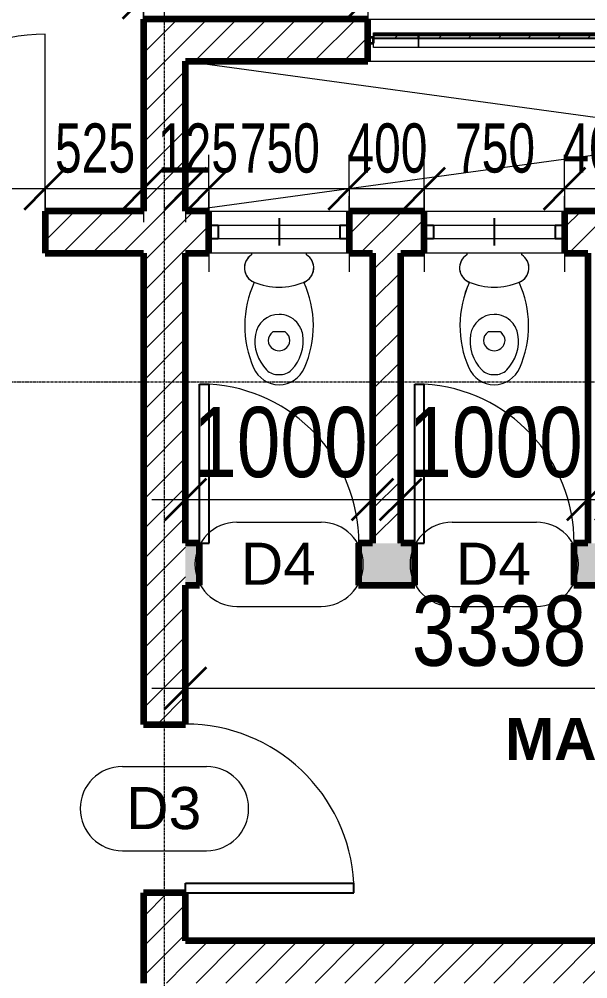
# Model space of a CAD drawing. Header units: millimetres. Extents: x -35190 to 411743, y -233114 to 23872.
# Drawn here: x 15310 to 18349, y 3232 to 8360 of the extents above; entities that cross this region are included whole.
import ezdxf

# ---------------------------------------------------------------- set-up
doc = ezdxf.new("R2010")
doc.units = ezdxf.units.MM
doc.linetypes.add('Grid Line', pattern=[22.225, 12.7, -3.175, 3.175, -3.175])
for name, color, linetype, lineweight in [('A-ANNO-DIMS', 211, 'Continuous', 9), ('A-ANNO-DIMS-75', 211, 'Continuous', 9), ('A-AREA-IDEN', 2, 'Continuous', 9), ('A-DETL-THIN', 151, 'Continuous', 18), ('A-DOOR', 31, 'Continuous', 18), ('A-DOOR-IDEN', 31, 'Continuous', 9), ('A-FLOR', 192, 'Continuous', 18), ('A-GLAZ', 151, 'Continuous', 18), ('A-GLAZ-CURT', 52, 'Continuous', 18), ('A-GLAZ-CWMG', 51, 'Continuous', 18), ('A-WALL', 113, 'Continuous', 18), ('A-WALL-PATT', 111, 'Continuous', 18), ('P-SANR-FIXT', 6, 'Continuous', 18), ('S-GRID', 1, 'Continuous', 9)]:
    doc.layers.add(name, color=color, linetype=linetype, lineweight=lineweight)
doc.styles.add('Arial_10', font='arial.ttf', dxfattribs={"height": 225})
doc.styles.add('Arial_3', font='arial.ttf', dxfattribs={"width": 0.8, "height": 375})
doc.styles.add('Arial_8', font='arial.ttf', dxfattribs={"width": 0.7, "height": 262.5})
doc.styles.add('Arial_B', font='arialbd.ttf', dxfattribs={"height": 225})
doc.dimstyles.new('main_4_5mm', dxfattribs={"dimscale": 304.8, "dimtxt": 382.597275, "dimasz": 0.738189, "dimexe": 0.590551, "dimexo": 0.0625, "dimgap": 0.024606, "dimtad": 1, "dimdec": 0, "dimzin": 0, "dimdsep": 46, "dimtxsty": 'Arial_3', "dimblk1": 'OBLIQUE', "dimblk2": 'OBLIQUE', "dimsah": 1, "dimcen": 0.09, "dimdle": 0.590551, "dimazin": 0, "dimtfac": 1, "dimtdec": 4, "dimtix": 1, "dimtmove": 0, "dimatfit": 3, "dimfxl": 0.590551, "dimfxlon": 1, "dimtvp": 1, "dimtolj": 1, "dimtzin": 0, "dimarcsym": 2})
doc.dimstyles.new('small_3_5mm', dxfattribs={"dimscale": 304.8, "dimtxt": 267.818092, "dimasz": 0.738189, "dimexe": 0.590551, "dimexo": 0.0625, "dimgap": 0.024606, "dimtad": 1, "dimdec": 0, "dimzin": 0, "dimdsep": 46, "dimtxsty": 'Arial_8', "dimblk1": 'OBLIQUE', "dimblk2": 'OBLIQUE', "dimsah": 1, "dimcen": 0.09, "dimdle": 0.590551, "dimazin": 0, "dimtfac": 1, "dimtdec": 4, "dimtix": 1, "dimtmove": 0, "dimatfit": 3, "dimfxl": 0.590551, "dimfxlon": 1, "dimtvp": 1, "dimtolj": 1, "dimtzin": 0, "dimarcsym": 2})
pattern_1 = [(45, (0, 0), (-79.5495, 79.5495), [])]

# ---------------------------------------------------------------- blocks, each defined once
blk = doc.blocks.new('M_Single-Flush - 900 x 2100mm-426325-GROUND FLOOR')
at = {"layer": 'A-DOOR', "lineweight": 25}
for p, q in [((399, 112.5), (399, 1012.7)), ((450, 1012.7), (399, 1012.7)), ((450, 112.5), (450, 1012.7)), ((450, 112.5), (399, 112.5))]:
    blk.add_line(p, q, dxfattribs=at)
at = {"layer": 'A-DOOR'}
blk.add_arc((450, 112.5), 901.7, 93.2424, 180, dxfattribs=at)
blk = doc.blocks.new('Double - Offset 1 - 1200 x 2100mm Sgl Swing-501791-GROUND FLOOR')
at = {"layer": 'A-DOOR'}
for p, q in [((834, 112.5), (834, 1057)), ((-366, 112.5), (-366, 368))]:
    blk.add_line(p, q, dxfattribs=at)
for centre, radius, start, end in [((834, 112.5), 944.5, 90, 180), ((-366, 112.5), 255.5, 360, 90)]:
    blk.add_arc(centre, radius, start, end, dxfattribs=at)
blk = doc.blocks.new('Sliding - 2L - SL750 X 900-440830-GROUND FLOOR')
at = {"layer": 'A-GLAZ'}
for p, q in [((-48.8, 112.5), (-48.8, 212.5)), ((701.2, 112.5), (701.2, 212.5)), ((651.2, 35), (1.2, 35)), ((1.2, -35), (651.2, -35)), ((-48.8, -112.5), (-48.8, -192.5)), ((701.2, -112.5), (701.2, -212.5))]:
    blk.add_line(p, q, dxfattribs=at)
at = {"layer": 'A-GLAZ', "lineweight": 25}
for p, q in [((326.2, -75), (326.2, 72.5)), ((1.2, 35), (-48.8, 35)), ((1.2, -35), (1.2, 35)), ((701.2, 35), (651.2, 35)), ((651.2, -35), (651.2, 35)), ((-48.8, -35), (1.2, -35)), ((651.2, -35), (701.2, -35))]:
    blk.add_line(p, q, dxfattribs=at)
blk = doc.blocks.new('Rectangular Mullion - 30mm Square-V42-GROUND FLOOR')
at = {"layer": 'A-GLAZ-CWMG', "lineweight": 35}
for p, q in [((-30, 15), (0, 15)), ((-30, -15), (-30, 15)), ((0, 15), (0, -15)), ((0, -15), (-30, -15))]:
    blk.add_line(p, q, dxfattribs=at)
blk = doc.blocks.new('grill panel - grill panel-704256-GROUND FLOOR')
at = {"layer": 'A-GLAZ-CURT'}
for p, q in [((-600, -32.3), (-600, -24.6)), ((-600, -39.4), (-600, -32.3)), ((600, -32.3), (-600, -32.3)), ((600, -39.4), (-600, -39.4)), ((600, -24.6), (600, -32.3)), ((600, -32.3), (600, -39.4))]:
    blk.add_line(p, q, dxfattribs=at)
blk = doc.blocks.new('grill panel - grill panel-V45-GROUND FLOOR')
at = {"layer": 'A-GLAZ-CURT'}
h = blk.add_hatch(dxfattribs=at)
h.set_pattern_fill('FP_31', color=256, style=0, pattern_type=2)
h.set_pattern_definition([(225, (18043.9, 8247.18), (79.5495, -79.5495), [])])
h.paths.add_polyline_path([(-600, -10.4), (-600, -24.6), (600, -24.6), (600, -10.4), (-466.3, -10.4)])
for p, q in [((-600, -10.4), (-600, 39.4)), ((-600, 39.4), (600, 39.4)), ((600, 39.4), (600, -10.4))]:
    blk.add_line(p, q, dxfattribs=at)
at = {"layer": 'A-GLAZ-CURT', "lineweight": 25}
for p, q in [((-600, -10.4), (-600, -24.6)), ((600, -10.4), (-600, -10.4)), ((-600, -24.6), (600, -24.6)), ((600, -24.6), (600, -10.4))]:
    blk.add_line(p, q, dxfattribs=at)
blk = doc.blocks.new('grill panel - grill panel-704987-GROUND FLOOR')
at = {"layer": 'A-GLAZ-CURT'}
for p, q in [((-120, -32.3), (-120, -24.6)), ((-120, -39.4), (-120, -32.3)), ((120, -32.3), (-120, -32.3)), ((120, -39.4), (-120, -39.4)), ((120, -24.6), (120, -32.3)), ((120, -32.3), (120, -39.4))]:
    blk.add_line(p, q, dxfattribs=at)
blk = doc.blocks.new('grill panel - grill panel-V46-GROUND FLOOR')
at = {"layer": 'A-GLAZ-CURT'}
h = blk.add_hatch(dxfattribs=at)
h.set_pattern_fill('FP_32', color=256, style=0, pattern_type=2)
h.set_pattern_definition([(225, (17323.9, 8247.18), (79.5495, -79.5495), [])])
h.paths.add_polyline_path([(-120, -10.4), (-120, -24.6), (120, -24.6), (120, -10.4)])
for p, q in [((-120, -10.4), (-120, 39.4)), ((-120, 39.4), (120, 39.4)), ((120, 39.4), (120, 15))]:
    blk.add_line(p, q, dxfattribs=at)
at = {"layer": 'A-GLAZ-CURT', "lineweight": 25}
for p, q in [((-120, -10.4), (-120, -24.6)), ((120, -10.4), (-120, -10.4)), ((-120, -24.6), (120, -24.6)), ((120, -24.6), (120, -10.4))]:
    blk.add_line(p, q, dxfattribs=at)
blk = doc.blocks.new('M_Single-Flush - 850 x 2100mm-V20-GROUND FLOOR')
at = {"layer": 'A-DOOR', "lineweight": 25}
for p, q in [((374, -112.5), (374, -962.7)), ((425, -112.5), (374, -112.5)), ((425, -112.5), (425, -962.7)), ((425, -962.7), (374, -962.7))]:
    blk.add_line(p, q, dxfattribs=at)
at = {"layer": 'A-DOOR'}
blk.add_arc((425, -112.5), 851.7, 180, 266.567, dxfattribs=at)
blk = doc.blocks.new('WC Dis w Cistern _7_ - 540 x 360mm-515151-GROUND FLOOR')
at = {"layer": 'P-SANR-FIXT'}
for p, q in [((-146.9, 0), (-146.9, -8.9)), ((-146.9, 0), (-146.9, -8.9)), ((146.9, -8.9), (146.9, 0)), ((146.9, -8.9), (146.9, 0)), ((-43.1, -430.6), (-30.8, -418.2)), ((-30.8, -418.2), (30.8, -418.2)), ((30.8, -418.2), (43.1, -430.6))]:
    blk.add_line(p, q, dxfattribs=at)
for centre, radius, start, end in [((-102.8, -78.7), 82.5, 122.2745, 248.8192), ((-102.8, -78.7), 82.5, 122.2745, 246.8782), ((102.8, -78.7), 82.5, 291.1808, 57.7255), ((102.8, -78.7), 82.5, 293.1218, 57.7255), ((375, -388.2), 558.4, 155.3545, 203.7969), ((375, -388.2), 558.4, 155.3903, 203.7969), ((0, 162.1), 344.3, 246.8782, 293.1218), ((-375, -388.2), 558.4, 336.2031, 24.6455), ((-375, -388.2), 558.4, 336.2031, 24.6097), ((0, -455.9), 128.2, 89.9985, 170.9061), ((0, -455.9), 128.2, 42.4453, 90.0015), ((0, -455.9), 128.2, 9.0939, 42.4453), ((90.5, -470.4), 219.9, 170.9061, 224.3974), ((-7.8, -465.9), 50, 135, 197.1865), ((7.8, -465.9), 50, 342.8171, 45), ((-90.5, -470.4), 219.9, 315.6026, 9.0939), ((0, -463.5), 58.1, 197.1865, 342.8171), ((1.4, -553), 150, 203.7969, 269.4689), ((1.4, -553), 150, 203.7969, 269.4689), ((-1.4, -553), 150, 270.5311, 336.2031), ((-1.4, -553), 150, 270.5311, 336.2031), ((-8.3, -567.1), 81.6, 224.3974, 275.8355), ((8.3, -567.1), 81.6, 264.1645, 315.6026)]:
    blk.add_arc(centre, radius, start, end, dxfattribs=at)
blk = doc.blocks.new('DIMBLOCK134-GROUND FLOOR')
at = {"layer": 'A-ANNO-DIMS-75', "transparency": 16777216}
for p, q in [((14248.9, 7454.4), (14248.9, 7634.4)), ((15448.9, 7454.4), (15448.9, 7634.4)), ((14248.9, 7454.4), (15448.9, 7454.4)), ((14248.9, 7454.4), (14248.9, 7274.4)), ((15448.9, 7454.4), (15448.9, 7274.4))]:
    blk.add_line(p, q, dxfattribs=at)
at = {"layer": 'A-ANNO-DIMS-75', "lineweight": 35, "transparency": 16777216}
for p, q in [((14248.9, 7454.4), (14361.4, 7566.9)), ((15448.9, 7454.4), (15561.4, 7566.9)), ((14248.9, 7454.4), (14136.4, 7341.9)), ((15448.9, 7454.4), (15336.4, 7341.9))]:
    blk.add_line(p, q, dxfattribs=at)
at = {"layer": 'A-ANNO-DIMS-75', "color": 0, "transparency": 16777216, "insert": (14568.7, 7802.7), "char_height": 262.5, "width": 672.429, "attachment_point": 1, "line_spacing_factor": 0.941778, "style": 'Arial_8'}
blk.add_mtext('1200', dxfattribs=at)
blk = doc.blocks.new('_Oblique')
at = {"color": 0, "linetype": 'ByBlock', "lineweight": -2}
blk.add_line((-0.5, -0.5), (0.5, 0.5), dxfattribs=at)
blk = doc.blocks.new('DIMBLOCK135-GROUND FLOOR')
at = {"layer": 'A-ANNO-DIMS-75', "transparency": 16777216}
for p, q in [((15448.9, 7454.4), (15448.9, 7634.4)), ((15973.9, 7454.4), (15973.9, 7634.4)), ((15448.9, 7454.4), (16153.9, 7454.4)), ((15448.9, 7454.4), (15448.9, 7274.4)), ((15973.9, 7454.4), (15973.9, 7274.4))]:
    blk.add_line(p, q, dxfattribs=at)
at = {"layer": 'A-ANNO-DIMS-75', "lineweight": 35, "transparency": 16777216}
for p, q in [((15448.9, 7454.4), (15561.4, 7566.9)), ((15973.9, 7454.4), (16086.4, 7566.9)), ((15448.9, 7454.4), (15336.4, 7341.9)), ((15973.9, 7454.4), (15861.4, 7341.9))]:
    blk.add_line(p, q, dxfattribs=at)
at = {"layer": 'A-ANNO-DIMS-75', "color": 0, "transparency": 16777216, "insert": (15501.3, 7802.7), "char_height": 262.5, "width": 504.322, "attachment_point": 1, "line_spacing_factor": 0.941778, "style": 'Arial_8'}
blk.add_mtext('525', dxfattribs=at)
blk = doc.blocks.new('DIMBLOCK138-GROUND FLOOR')
at = {"layer": 'A-ANNO-DIMS-75', "transparency": 16777216}
for p, q in [((16198.9, 5793.4), (16198.9, 5973.4)), ((17198.9, 5793.4), (17198.9, 5973.4)), ((16018.9, 5793.4), (17378.9, 5793.4)), ((16198.9, 5793.4), (16198.9, 5613.4)), ((17198.9, 5793.4), (17198.9, 5613.4))]:
    blk.add_line(p, q, dxfattribs=at)
at = {"layer": 'A-ANNO-DIMS-75', "lineweight": 35, "transparency": 16777216}
for p, q in [((16198.9, 5793.4), (16311.4, 5905.9)), ((17198.9, 5793.4), (17311.4, 5905.9)), ((16198.9, 5793.4), (16086.4, 5680.9)), ((17198.9, 5793.4), (17086.4, 5680.9))]:
    blk.add_line(p, q, dxfattribs=at)
at = {"layer": 'A-ANNO-DIMS-75', "color": 0, "transparency": 16777216, "insert": (16239.8, 6287.7), "char_height": 375, "width": 1101.88, "attachment_point": 1, "line_spacing_factor": 0.941778, "style": 'Arial_3'}
blk.add_mtext('1000', dxfattribs=at)
blk = doc.blocks.new('DIMBLOCK139-GROUND FLOOR')
at = {"layer": 'A-ANNO-DIMS-75', "transparency": 16777216}
for p, q in [((17348.9, 5793.4), (17348.9, 5973.4)), ((18348.9, 5793.4), (18348.9, 5973.4)), ((17168.9, 5793.4), (18528.9, 5793.4)), ((17348.9, 5793.4), (17348.9, 5613.4)), ((18348.9, 5793.4), (18348.9, 5613.4))]:
    blk.add_line(p, q, dxfattribs=at)
at = {"layer": 'A-ANNO-DIMS-75', "lineweight": 35, "transparency": 16777216}
for p, q in [((17348.9, 5793.4), (17461.4, 5905.9)), ((18348.9, 5793.4), (18461.4, 5905.9)), ((17348.9, 5793.4), (17236.4, 5680.9)), ((18348.9, 5793.4), (18236.4, 5680.9))]:
    blk.add_line(p, q, dxfattribs=at)
at = {"layer": 'A-ANNO-DIMS-75', "color": 0, "transparency": 16777216, "insert": (17389.8, 6287.7), "char_height": 375, "width": 1101.88, "attachment_point": 1, "line_spacing_factor": 0.941778, "style": 'Arial_3'}
blk.add_mtext('1000', dxfattribs=at)
blk = doc.blocks.new('DIMBLOCK140-GROUND FLOOR')
at = {"layer": 'A-ANNO-DIMS-75', "transparency": 16777216}
for p, q in [((18498.9, 5793.4), (18498.9, 5973.4)), ((19498.9, 5793.4), (19498.9, 5973.4)), ((18318.9, 5793.4), (19678.9, 5793.4)), ((18498.9, 5793.4), (18498.9, 5613.4)), ((19498.9, 5793.4), (19498.9, 5613.4))]:
    blk.add_line(p, q, dxfattribs=at)
at = {"layer": 'A-ANNO-DIMS-75', "lineweight": 35, "transparency": 16777216}
for p, q in [((18498.9, 5793.4), (18611.4, 5905.9)), ((19498.9, 5793.4), (19611.4, 5905.9)), ((18498.9, 5793.4), (18386.4, 5680.9)), ((19498.9, 5793.4), (19386.4, 5680.9))]:
    blk.add_line(p, q, dxfattribs=at)
at = {"layer": 'A-ANNO-DIMS-75', "color": 0, "transparency": 16777216, "insert": (18539.8, 6287.7), "char_height": 375, "width": 1101.88, "attachment_point": 1, "line_spacing_factor": 0.941778, "style": 'Arial_3'}
blk.add_mtext('1000', dxfattribs=at)
blk = doc.blocks.new('DIMBLOCK254-GROUND FLOOR')
at = {"layer": 'A-ANNO-DIMS-75', "transparency": 16777216}
for p, q in [((16198.9, 7454.4), (16198.9, 7634.4)), ((16323.9, 7454.4), (16323.9, 7634.4)), ((16018.9, 7454.4), (16323.9, 7454.4)), ((16198.9, 7454.4), (16198.9, 7274.4)), ((16323.9, 7454.4), (16323.9, 7274.4))]:
    blk.add_line(p, q, dxfattribs=at)
at = {"layer": 'A-ANNO-DIMS-75', "lineweight": 35, "transparency": 16777216}
for p, q in [((16198.9, 7454.4), (16311.4, 7566.9)), ((16323.9, 7454.4), (16436.4, 7566.9)), ((16198.9, 7454.4), (16086.4, 7341.9)), ((16323.9, 7454.4), (16211.4, 7341.9))]:
    blk.add_line(p, q, dxfattribs=at)
at = {"layer": 'A-ANNO-DIMS-75', "color": 0, "transparency": 16777216, "insert": (16051.3, 7802.7), "char_height": 262.5, "width": 504.322, "attachment_point": 1, "line_spacing_factor": 0.941778, "style": 'Arial_8'}
blk.add_mtext('125', dxfattribs=at)
blk = doc.blocks.new('DIMBLOCK255-GROUND FLOOR')
at = {"layer": 'A-ANNO-DIMS-75', "transparency": 16777216}
for p, q in [((16323.9, 7454.4), (16323.9, 7634.4)), ((17073.9, 7454.4), (17073.9, 7634.4)), ((16323.9, 7454.4), (17073.9, 7454.4)), ((16323.9, 7454.4), (16323.9, 7274.4)), ((17073.9, 7454.4), (17073.9, 7274.4))]:
    blk.add_line(p, q, dxfattribs=at)
at = {"layer": 'A-ANNO-DIMS-75', "lineweight": 35, "transparency": 16777216}
for p, q in [((16323.9, 7454.4), (16436.4, 7566.9)), ((17073.9, 7454.4), (17186.4, 7566.9)), ((16323.9, 7454.4), (16211.4, 7341.9)), ((17073.9, 7454.4), (16961.4, 7341.9))]:
    blk.add_line(p, q, dxfattribs=at)
at = {"layer": 'A-ANNO-DIMS-75', "color": 0, "transparency": 16777216, "insert": (16488.8, 7802.7), "char_height": 262.5, "width": 504.322, "attachment_point": 1, "line_spacing_factor": 0.941778, "style": 'Arial_8'}
blk.add_mtext('750', dxfattribs=at)
blk = doc.blocks.new('DIMBLOCK256-GROUND FLOOR')
at = {"layer": 'A-ANNO-DIMS-75', "transparency": 16777216}
for p, q in [((17073.9, 7454.4), (17073.9, 7634.4)), ((17473.9, 7454.4), (17473.9, 7634.4)), ((17073.9, 7454.4), (17473.9, 7454.4)), ((17073.9, 7454.4), (17073.9, 7274.4)), ((17473.9, 7454.4), (17473.9, 7274.4))]:
    blk.add_line(p, q, dxfattribs=at)
at = {"layer": 'A-ANNO-DIMS-75', "lineweight": 35, "transparency": 16777216}
for p, q in [((17073.9, 7454.4), (17186.4, 7566.9)), ((17473.9, 7454.4), (17586.4, 7566.9)), ((17073.9, 7454.4), (16961.4, 7341.9)), ((17473.9, 7454.4), (17361.4, 7341.9))]:
    blk.add_line(p, q, dxfattribs=at)
at = {"layer": 'A-ANNO-DIMS-75', "color": 0, "transparency": 16777216, "insert": (17063.8, 7802.7), "char_height": 262.5, "width": 504.322, "attachment_point": 1, "line_spacing_factor": 0.941778, "style": 'Arial_8'}
blk.add_mtext('400', dxfattribs=at)
blk = doc.blocks.new('DIMBLOCK257-GROUND FLOOR')
at = {"layer": 'A-ANNO-DIMS-75', "transparency": 16777216}
for p, q in [((17473.9, 7454.4), (17473.9, 7634.4)), ((18223.9, 7454.4), (18223.9, 7634.4)), ((17473.9, 7454.4), (18223.9, 7454.4)), ((17473.9, 7454.4), (17473.9, 7274.4)), ((18223.9, 7454.4), (18223.9, 7274.4))]:
    blk.add_line(p, q, dxfattribs=at)
at = {"layer": 'A-ANNO-DIMS-75', "lineweight": 35, "transparency": 16777216}
for p, q in [((17473.9, 7454.4), (17586.4, 7566.9)), ((18223.9, 7454.4), (18336.4, 7566.9)), ((17473.9, 7454.4), (17361.4, 7341.9)), ((18223.9, 7454.4), (18111.4, 7341.9))]:
    blk.add_line(p, q, dxfattribs=at)
at = {"layer": 'A-ANNO-DIMS-75', "color": 0, "transparency": 16777216, "insert": (17638.8, 7802.7), "char_height": 262.5, "width": 504.322, "attachment_point": 1, "line_spacing_factor": 0.941778, "style": 'Arial_8'}
blk.add_mtext('750', dxfattribs=at)
blk = doc.blocks.new('DIMBLOCK258-GROUND FLOOR')
at = {"layer": 'A-ANNO-DIMS-75', "transparency": 16777216}
for p, q in [((18223.9, 7454.4), (18223.9, 7634.4)), ((18623.9, 7454.4), (18623.9, 7634.4)), ((18223.9, 7454.4), (18623.9, 7454.4)), ((18223.9, 7454.4), (18223.9, 7274.4)), ((18623.9, 7454.4), (18623.9, 7274.4))]:
    blk.add_line(p, q, dxfattribs=at)
at = {"layer": 'A-ANNO-DIMS-75', "lineweight": 35, "transparency": 16777216}
for p, q in [((18223.9, 7454.4), (18336.4, 7566.9)), ((18623.9, 7454.4), (18736.4, 7566.9)), ((18223.9, 7454.4), (18111.4, 7341.9)), ((18623.9, 7454.4), (18511.4, 7341.9))]:
    blk.add_line(p, q, dxfattribs=at)
at = {"layer": 'A-ANNO-DIMS-75', "color": 0, "transparency": 16777216, "insert": (18213.8, 7802.7), "char_height": 262.5, "width": 504.322, "attachment_point": 1, "line_spacing_factor": 0.941778, "style": 'Arial_8'}
blk.add_mtext('400', dxfattribs=at)
blk = doc.blocks.new('DIMBLOCK268-GROUND FLOOR')
at = {"layer": 'A-ANNO-DIMS-75', "transparency": 16777216}
for p, q in [((16198.9, 4785.6), (16198.9, 4965.6)), ((19536.4, 4785.6), (19536.4, 4965.6)), ((16018.9, 4785.6), (19536.4, 4785.6)), ((16198.9, 4785.6), (16198.9, 4605.6)), ((19536.4, 4785.6), (19536.4, 4605.6))]:
    blk.add_line(p, q, dxfattribs=at)
at = {"layer": 'A-ANNO-DIMS-75', "lineweight": 35, "transparency": 16777216}
for p, q in [((16198.9, 4785.6), (16311.4, 4898.1)), ((19536.4, 4785.6), (19648.9, 4898.1)), ((16198.9, 4785.6), (16086.4, 4673.1)), ((19536.4, 4785.6), (19423.9, 4673.1))]:
    blk.add_line(p, q, dxfattribs=at)
at = {"layer": 'A-ANNO-DIMS-75', "color": 0, "transparency": 16777216, "insert": (17408.5, 5279.9), "char_height": 375, "width": 1101.88, "attachment_point": 1, "line_spacing_factor": 0.941778, "style": 'Arial_3'}
blk.add_mtext('3338', dxfattribs=at)
blk = doc.blocks.new('DIMBLOCK508-GROUND FLOOR')
at = {"layer": 'A-ANNO-DIMS-75', "transparency": 16777216}
for p, q in [((15973.9, 8474.3), (15973.9, 8654.3)), ((17173.9, 8474.3), (17173.9, 8654.3)), ((15793.9, 8474.3), (17173.9, 8474.3)), ((15973.9, 8474.3), (15973.9, 8294.3)), ((17173.9, 8474.3), (17173.9, 8294.3))]:
    blk.add_line(p, q, dxfattribs=at)
at = {"layer": 'A-ANNO-DIMS-75', "lineweight": 35, "transparency": 16777216}
for p, q in [((15973.9, 8474.3), (16086.4, 8586.8)), ((17173.9, 8474.3), (17286.4, 8586.8)), ((15973.9, 8474.3), (15861.4, 8361.8)), ((17173.9, 8474.3), (17061.4, 8361.8))]:
    blk.add_line(p, q, dxfattribs=at)
at = {"layer": 'A-ANNO-DIMS-75', "color": 0, "transparency": 16777216, "insert": (16293.7, 8822.5), "char_height": 262.5, "width": 672.429, "attachment_point": 1, "line_spacing_factor": 0.941778, "style": 'Arial_8'}
blk.add_mtext('1200', dxfattribs=at)
blk = doc.blocks.new('DIMBLOCK509-GROUND FLOOR')
at = {"layer": 'A-ANNO-DIMS-75', "transparency": 16777216}
for p, q in [((17173.9, 8474.3), (17173.9, 8654.3)), ((21073.9, 8474.3), (21073.9, 8654.3)), ((17173.9, 8474.3), (21073.9, 8474.3)), ((17173.9, 8474.3), (17173.9, 8294.3)), ((21073.9, 8474.3), (21073.9, 8294.3))]:
    blk.add_line(p, q, dxfattribs=at)
at = {"layer": 'A-ANNO-DIMS-75', "lineweight": 35, "transparency": 16777216}
for p, q in [((17173.9, 8474.3), (17286.4, 8586.8)), ((21073.9, 8474.3), (21186.4, 8586.8)), ((17173.9, 8474.3), (17061.4, 8361.8)), ((21073.9, 8474.3), (20961.4, 8361.8))]:
    blk.add_line(p, q, dxfattribs=at)
at = {"layer": 'A-ANNO-DIMS-75', "color": 0, "transparency": 16777216, "insert": (18843.7, 8822.5), "char_height": 262.5, "width": 672.429, "attachment_point": 1, "line_spacing_factor": 0.941778, "style": 'Arial_8'}
blk.add_mtext('3900', dxfattribs=at)
blk = doc.blocks.new('M_Door Tag - M_Door Tag-1233-GROUND FLOOR')
at = {"layer": 'A-DOOR-IDEN'}
for p, q in [((-3, 3), (3, 3)), ((-3, -3), (3, -3))]:
    blk.add_line(p, q, dxfattribs=at)
for centre, start, end in [((-3, 0), 90, 270), ((3, 0), 270, 90)]:
    blk.add_arc(centre, 3, start, end, dxfattribs=at)

msp = doc.modelspace()

# ---------------------------------------------------------------- hatches: boundary and pattern name
at = {"layer": 'A-WALL-PATT'}
h = msp.add_hatch(dxfattribs=at)
h.set_pattern_fill('FP_1', color=256, style=0, pattern_type=2)
h.set_pattern_definition(pattern_1)
h.paths.add_polyline_path([(16198.9, 7334.7), (16198.9, 8359.7), (15973.9, 8359.7), (15973.9, 7334.7)])
h = msp.add_hatch(dxfattribs=at)
h.set_pattern_fill('FP_1', color=256, style=0, pattern_type=2)
h.set_pattern_definition(pattern_1)
h.paths.add_polyline_path([(17050.5, 8134.7), (17173.9, 8134.7), (17173.9, 8359.7), (16198.9, 8359.7), (16198.9, 8134.7), (16563.9, 8134.7)])
h = msp.add_hatch(dxfattribs=at)
h.set_pattern_fill('FP_1', color=256, style=0, pattern_type=2)
h.set_pattern_definition(pattern_1)
h.paths.add_polyline_path([(15590.8, 7109.7), (16323.9, 7109.7), (16323.9, 7334.7), (15448.9, 7334.7), (15448.9, 7109.7)])
h.paths.add_polyline_path([(14248.9, 7109.7), (14248.9, 7334.7), (14173.9, 7334.7), (14173.9, 7109.7)])
h.paths.add_polyline_path([(17073.9, 7109.7), (17473.9, 7109.7), (17473.9, 7334.7), (17073.9, 7334.7)])
h.paths.add_polyline_path([(19904.9, 7109.7), (19904.9, 7334.7), (19373.9, 7334.7), (19373.9, 7109.7), (19648.9, 7109.7)])
h.paths.add_polyline_path([(20654.9, 7109.7), (21192.9, 7109.7), (21192.9, 7334.7), (20654.9, 7334.7)])
h.paths.add_polyline_path([(18623.9, 7109.7), (18623.9, 7334.7), (18223.9, 7334.7), (18223.9, 7109.7), (18510.2, 7109.7)])
h.paths.add_polyline_path([(22048.9, 7109.7), (22048.9, 7334.7), (21942.9, 7334.7), (21942.9, 7109.7)])
h = msp.add_hatch(dxfattribs=at)
h.set_pattern_fill('FP_1', color=256, style=0, pattern_type=2)
h.set_pattern_definition(pattern_1)
h.paths.add_polyline_path([(15973.9, -215.3), (16198.9, -215.3), (16198.9, 9.7), (15973.9, 9.7)])
h.paths.add_polyline_path([(15973.9, 3209.7), (16198.9, 3209.7), (16198.9, 3691.7), (15973.9, 3691.7)])
h.paths.add_polyline_path([(15973.9, 4591.7), (16198.9, 4591.7), (16198.9, 7109.7), (15973.9, 7109.7), (15973.9, 5822.9)])
h = msp.add_hatch(dxfattribs=at)
h.set_pattern_fill('FP_1', color=256, style=0, pattern_type=2)
h.set_pattern_definition(pattern_1)
h.paths.add_polyline_path([(17348.9, 5559.7), (17348.9, 7109.7), (17198.9, 7109.7), (17198.9, 5559.7)])
h = msp.add_hatch(color=1, dxfattribs=at)
h.paths.add_polyline_path([(17123.9, 5334.7), (17423.9, 5334.7), (17423.9, 5559.7), (17123.9, 5559.7)])
h.paths.add_polyline_path([(16198.9, 5334.7), (16273.9, 5334.7), (16273.9, 5559.7), (16198.9, 5559.7)])
h.paths.add_polyline_path([(18273.9, 5334.7), (18573.9, 5334.7), (18573.9, 5559.7), (18273.9, 5559.7)])
h.paths.add_polyline_path([(19761.4, 5334.7), (19761.4, 5559.7), (19423.9, 5559.7), (19423.9, 5334.7), (19483.3, 5334.7)])
h.paths.add_polyline_path([(20611.4, 5334.7), (20648.9, 5334.7), (20648.9, 5559.7), (20611.4, 5559.7)])
h = msp.add_hatch(dxfattribs=at)
h.set_pattern_fill('FP_1', color=256, style=0, pattern_type=2)
h.set_pattern_definition(pattern_1)
h.paths.add_polyline_path([(16198.9, 3209.7), (22048.9, 3209.7), (22048.9, 3434.7), (16198.9, 3434.7)])

# ---------------------------------------------------------------- linework, layer by layer
at = {"layer": 'A-DETL-THIN'}
for p, q in [((15973.9, 7334.7), (15973.9, 9859.7)), ((17173.9, 8359.7), (21073.9, 8359.7)), ((16198.9, 8134.7), (22048.9, 7334.7)), ((22048.9, 8134.7), (16198.9, 7334.7)), ((16198.9, 8134.7), (22048.9, 8134.7))]:
    msp.add_line(p, q, dxfattribs=at)
at = {"layer": 'A-FLOR'}
msp.add_line((15973.9, 8359.7), (15973.9, 9859.7), dxfattribs=at)
at = {"layer": 'A-WALL', "lineweight": 140}
for p, q in [((15973.9, 8359.7), (15973.9, 7334.7)), ((17173.9, 8359.7), (15973.9, 8359.7)), ((17173.9, 8134.7), (17173.9, 8359.7)), ((16198.9, 7334.7), (16198.9, 8134.7)), ((16198.9, 8134.7), (17173.9, 8134.7)), ((15973.9, 7334.7), (15448.9, 7334.7)), ((15448.9, 7334.7), (15448.9, 7109.7)), ((16323.9, 7334.7), (16198.9, 7334.7)), ((16323.9, 7109.7), (16323.9, 7334.7)), ((17473.9, 7334.7), (17073.9, 7334.7)), ((17073.9, 7334.7), (17073.9, 7109.7)), ((17473.9, 7109.7), (17473.9, 7334.7)), ((18623.9, 7334.7), (18223.9, 7334.7)), ((18223.9, 7334.7), (18223.9, 7109.7)), ((15448.9, 7109.7), (15973.9, 7109.7)), ((15973.9, 7109.7), (15973.9, 4591.7)), ((16198.9, 5559.7), (16198.9, 7109.7)), ((16198.9, 7109.7), (16323.9, 7109.7)), ((17073.9, 7109.7), (17198.9, 7109.7)), ((17198.9, 7109.7), (17198.9, 5559.7)), ((17348.9, 7109.7), (17473.9, 7109.7)), ((17348.9, 5559.7), (17348.9, 7109.7)), ((18223.9, 7109.7), (18348.9, 7109.7)), ((18348.9, 7109.7), (18348.9, 5559.7)), ((16273.9, 5559.7), (16198.9, 5559.7)), ((16273.9, 5334.7), (16273.9, 5559.7)), ((17198.9, 5559.7), (17123.9, 5559.7)), ((17123.9, 5559.7), (17123.9, 5334.7)), ((17423.9, 5559.7), (17348.9, 5559.7)), ((17423.9, 5334.7), (17423.9, 5559.7)), ((18348.9, 5559.7), (18273.9, 5559.7)), ((18273.9, 5559.7), (18273.9, 5334.7)), ((16198.9, 4591.7), (16198.9, 5334.7)), ((16198.9, 5334.7), (16273.9, 5334.7)), ((17123.9, 5334.7), (17423.9, 5334.7)), ((18273.9, 5334.7), (18573.9, 5334.7)), ((15973.9, 4591.7), (16198.9, 4591.7)), ((15973.9, 3691.7), (15973.9, 3209.7)), ((16198.9, 3691.7), (15973.9, 3691.7)), ((16198.9, 3434.7), (16198.9, 3691.7)), ((19536.4, 3434.7), (16198.9, 3434.7))]:
    msp.add_line(p, q, dxfattribs=at)
at = {"layer": 'A-WALL'}
for p, q in [((16323.9, 7334.7), (17073.9, 7334.7)), ((17473.9, 7334.7), (18223.9, 7334.7)), ((17073.9, 7109.7), (16323.9, 7109.7)), ((18223.9, 7109.7), (17473.9, 7109.7))]:
    msp.add_line(p, q, dxfattribs=at)
at = {"layer": 'S-GRID', "linetype": 'Grid Line'}
for p, q in [((16086.4, -23401.6), (16086.4, 18871.1)), ((-16035.3, 6422.2), (47071.4, 6422.2))]:
    msp.add_line(p, q, dxfattribs=at)

# ---------------------------------------------------------------- block references
at = {"layer": 'A-DOOR'}
msp.add_blockref('Double - Offset 1 - 1200 x 2100mm Sgl Swing-501791-GROUND FLOOR', (14614.9, 7222.2), dxfattribs=at)
for name, p, rotation in [('M_Single-Flush - 850 x 2100mm-V20-GROUND FLOOR', (16698.9, 5447.2), 180), ('M_Single-Flush - 850 x 2100mm-V20-GROUND FLOOR', (17848.9, 5447.2), 180), ('M_Single-Flush - 900 x 2100mm-426325-GROUND FLOOR', (16086.4, 4141.7), 269.9999999999999)]:
    msp.add_blockref(name, p, dxfattribs=dict(at, rotation=rotation))
at = {"layer": 'A-DOOR-IDEN', "xscale": 74.99999999999996, "yscale": 74.99999999999996, "zscale": 74.99999999999996}
for p in [(16698.9, 5447.2), (17848.9, 5447.2), (16086.4, 4141.7)]:
    msp.add_blockref('M_Door Tag - M_Door Tag-1233-GROUND FLOOR', p, dxfattribs=at)
at = {"layer": 'A-GLAZ', "rotation": 180}
for p in [(17025.1, 7222.2), (18175.1, 7222.2)]:
    msp.add_blockref('Sliding - 2L - SL750 X 900-440830-GROUND FLOOR', p, dxfattribs=at)
at = {"layer": 'A-GLAZ-CURT', "rotation": 180}
for name, p in [('grill panel - grill panel-704987-GROUND FLOOR', (17323.9, 8247.2)), ('grill panel - grill panel-V46-GROUND FLOOR', (17323.9, 8247.2)), ('grill panel - grill panel-704256-GROUND FLOOR', (18043.9, 8247.2)), ('grill panel - grill panel-V45-GROUND FLOOR', (18043.9, 8247.2))]:
    msp.add_blockref(name, p, dxfattribs=at)
at = {"layer": 'A-GLAZ-CWMG', "extrusion": (0, 0, -1)}
msp.add_blockref('Rectangular Mullion - 30mm Square-V42-GROUND FLOOR', (-17173.9, 8247.2), dxfattribs=at)
at = {"layer": 'P-SANR-FIXT'}
for p in [(16698.9, 7109.7), (17848.9, 7109.7)]:
    msp.add_blockref('WC Dis w Cistern _7_ - 540 x 360mm-515151-GROUND FLOOR', p, dxfattribs=at)

# ---------------------------------------------------------------- texts
at = {"layer": 'A-AREA-IDEN', "insert": (17907.1, 4626.3), "char_height": 225, "width": 2573.417, "attachment_point": 1, "style": 'Arial_B'}
msp.add_mtext('MALE TOILET', dxfattribs=at)
at = {"layer": 'A-DOOR-IDEN', "char_height": 225, "width": 493.038, "attachment_point": 1, "style": 'Arial_10'}
for s, insert in [('D4', (16493.9, 5562.6)), ('D4', (17643.9, 5562.6)), ('D3', (15881.4, 4257.1))]:
    msp.add_mtext(s, dxfattribs=dict(at, insert=insert))

# ---------------------------------------------------------------- dimensions: what is measured, and where the dimension line sits
at = {"layer": 'A-ANNO-DIMS'}
for base, p1, p2, dimstyle, override, picture, middle in [((17173.9, 8474.3), (15973.9, 8294.3), (17173.9, 8654.3), 'small_3_5mm', {"dimpost": '<>', "dimfxl": 1252.836781}, 'DIMBLOCK508-GROUND FLOOR', (16573.9, 8615.8)), ((21073.9, 8474.3), (17173.9, 8654.3), (21073.9, 8654.3), 'small_3_5mm', {"dimpost": '<>', "dimfxl": 3900}, 'DIMBLOCK509-GROUND FLOOR', (19123.9, 8615.9)), ((15448.9, 7454.4), (14248.9, 7634.4), (15448.9, 7634.4), 'small_3_5mm', {"dimpost": '<>', "dimfxl": 1200}, 'DIMBLOCK134-GROUND FLOOR', (14848.9, 7596)), ((15973.9, 7454.4), (15448.9, 7634.4), (15973.9, 7274.4), 'small_3_5mm', {"dimpost": '<>', "dimfxl": 636.572855}, 'DIMBLOCK135-GROUND FLOOR', (15711.4, 7596)), ((16323.9, 7454.4), (16198.9, 7634.4), (16323.9, 7274.4), 'small_3_5mm', {"dimpost": '<>', "dimfxl": 381.08398}, 'DIMBLOCK254-GROUND FLOOR', (16261.4, 7596)), ((17073.9, 7454.4), (16323.9, 7274.4), (17073.9, 7274.4), 'small_3_5mm', {"dimpost": '<>', "dimfxl": 750}, 'DIMBLOCK255-GROUND FLOOR', (16698.9, 7596)), ((17473.9, 7454.4), (17073.9, 7274.4), (17473.9, 7274.4), 'small_3_5mm', {"dimpost": '<>', "dimfxl": 400}, 'DIMBLOCK256-GROUND FLOOR', (17273.9, 7596)), ((18223.9, 7454.4), (17473.9, 7274.4), (18223.9, 7274.4), 'small_3_5mm', {"dimpost": '<>', "dimfxl": 750}, 'DIMBLOCK257-GROUND FLOOR', (17848.9, 7596)), ((18623.9, 7454.4), (18223.9, 7274.4), (18623.9, 7274.4), 'small_3_5mm', {"dimpost": '<>', "dimfxl": 400}, 'DIMBLOCK258-GROUND FLOOR', (18423.9, 7596)), ((17198.9, 5793.4), (16198.9, 5973.4), (17198.9, 5973.4), 'main_4_5mm', {"dimpost": '<>', "dimfxl": 1000}, 'DIMBLOCK138-GROUND FLOOR', (16698.9, 5992.4)), ((18348.9, 5793.4), (17348.9, 5973.4), (18348.9, 5973.4), 'main_4_5mm', {"dimpost": '<>', "dimfxl": 1000}, 'DIMBLOCK139-GROUND FLOOR', (17848.9, 5992.4)), ((19498.9, 5793.4), (18498.9, 5973.4), (19498.9, 5973.4), 'main_4_5mm', {"dimpost": '<>', "dimfxl": 1000}, 'DIMBLOCK140-GROUND FLOOR', (18998.9, 5992.4)), ((19536.4050254, 4785.5987599), (16198.9050254, 4965.5987599), (19536.4050254, 4605.5987599), 'main_4_5mm', {"dimpost": '<>', "dimfxl": 3356.859582}, 'DIMBLOCK268-GROUND FLOOR', (17867.6550254, 4984.6915305))]:
    dim = msp.add_linear_dim(base=base, p1=p1, p2=p2, dimstyle=dimstyle, override=override, dxfattribs=at)
    dim.commit()
    dim.dimension.update_dxf_attribs({"geometry": picture, "text_midpoint": middle})

doc.saveas('drawing.dxf')
